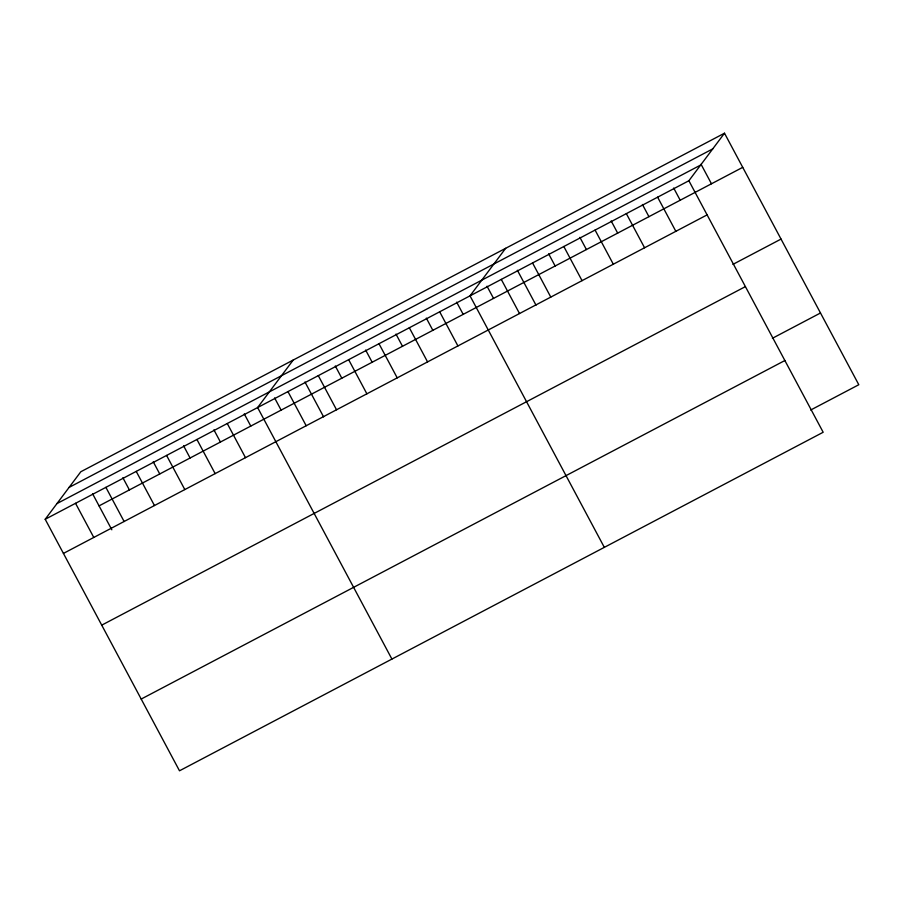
<?xml version="1.0" encoding="UTF-8"?>
<svg xmlns="http://www.w3.org/2000/svg" width="904" height="904" viewBox="0 0 904 904"><rect width="100%" height="100%" fill="white"/><g stroke="black" fill="none" stroke-linecap="round" stroke-linejoin="round"><path stroke-width="1.36" d="M724.499 133.204L688.882 180.743L823.171 432.259L179.5 770.796L45.2 519.269L80.829 471.741L724.499 133.204L858.8 384.731L810.696 410.02M293.235 360.018L257.617 407.557L391.907 659.072M505.652 248.306L470.023 295.845L604.324 547.361M69.066 487.425L712.747 148.889M56.952 503.584L700.634 165.059M45.2 519.269L688.882 180.743M99.056 505.878L742.726 167.342M63.427 553.417L707.109 214.881M732.929 264.375L781.033 239.085M101.734 625.15L745.404 286.613M772.4 338.288L820.493 312.987M141.194 699.063L784.875 360.526M701.052 164.279L711.471 183.783M673.695 188.043L680.203 200.236M657.615 197.185L675.842 231.322M642.428 204.485L648.936 216.677M626.348 213.626L644.575 247.764M611.16 220.926L617.669 233.119M595.081 230.068L613.307 264.205M579.893 237.368L586.413 249.56M563.825 246.509L582.052 280.658M548.638 253.809L555.146 266.002M532.558 262.962L550.785 297.1M517.37 270.251L536.004 305.168M501.291 279.404L519.517 313.541M487.03 286.218L493.539 298.41M456.678 302.173L463.187 314.366M439.683 311.801L457.91 345.938M426.338 318.129L432.846 330.322M409.342 327.756L427.569 361.905M395.986 334.096L402.506 346.288M378.991 343.723L397.218 377.861M365.645 350.051L372.154 362.244M348.65 359.679L366.877 393.816M335.305 366.007L341.814 378.2M318.298 375.635L336.537 409.783M304.953 381.974L323.598 416.88M287.958 391.601L306.185 425.739M274.613 397.929L281.121 410.122M244.272 413.885L250.781 426.078M227.266 423.513L245.492 457.661M213.92 429.852L220.429 442.045M196.925 439.48L215.152 473.617M183.58 445.808L190.089 458M166.585 455.435L184.811 489.572M153.228 461.763L159.748 473.956M136.233 471.391L154.46 505.539M122.887 477.73L129.396 489.923M105.892 487.358L124.119 521.495M92.547 493.686L111.825 529.789M75.54 503.313L93.779 537.451"/></g></svg>
